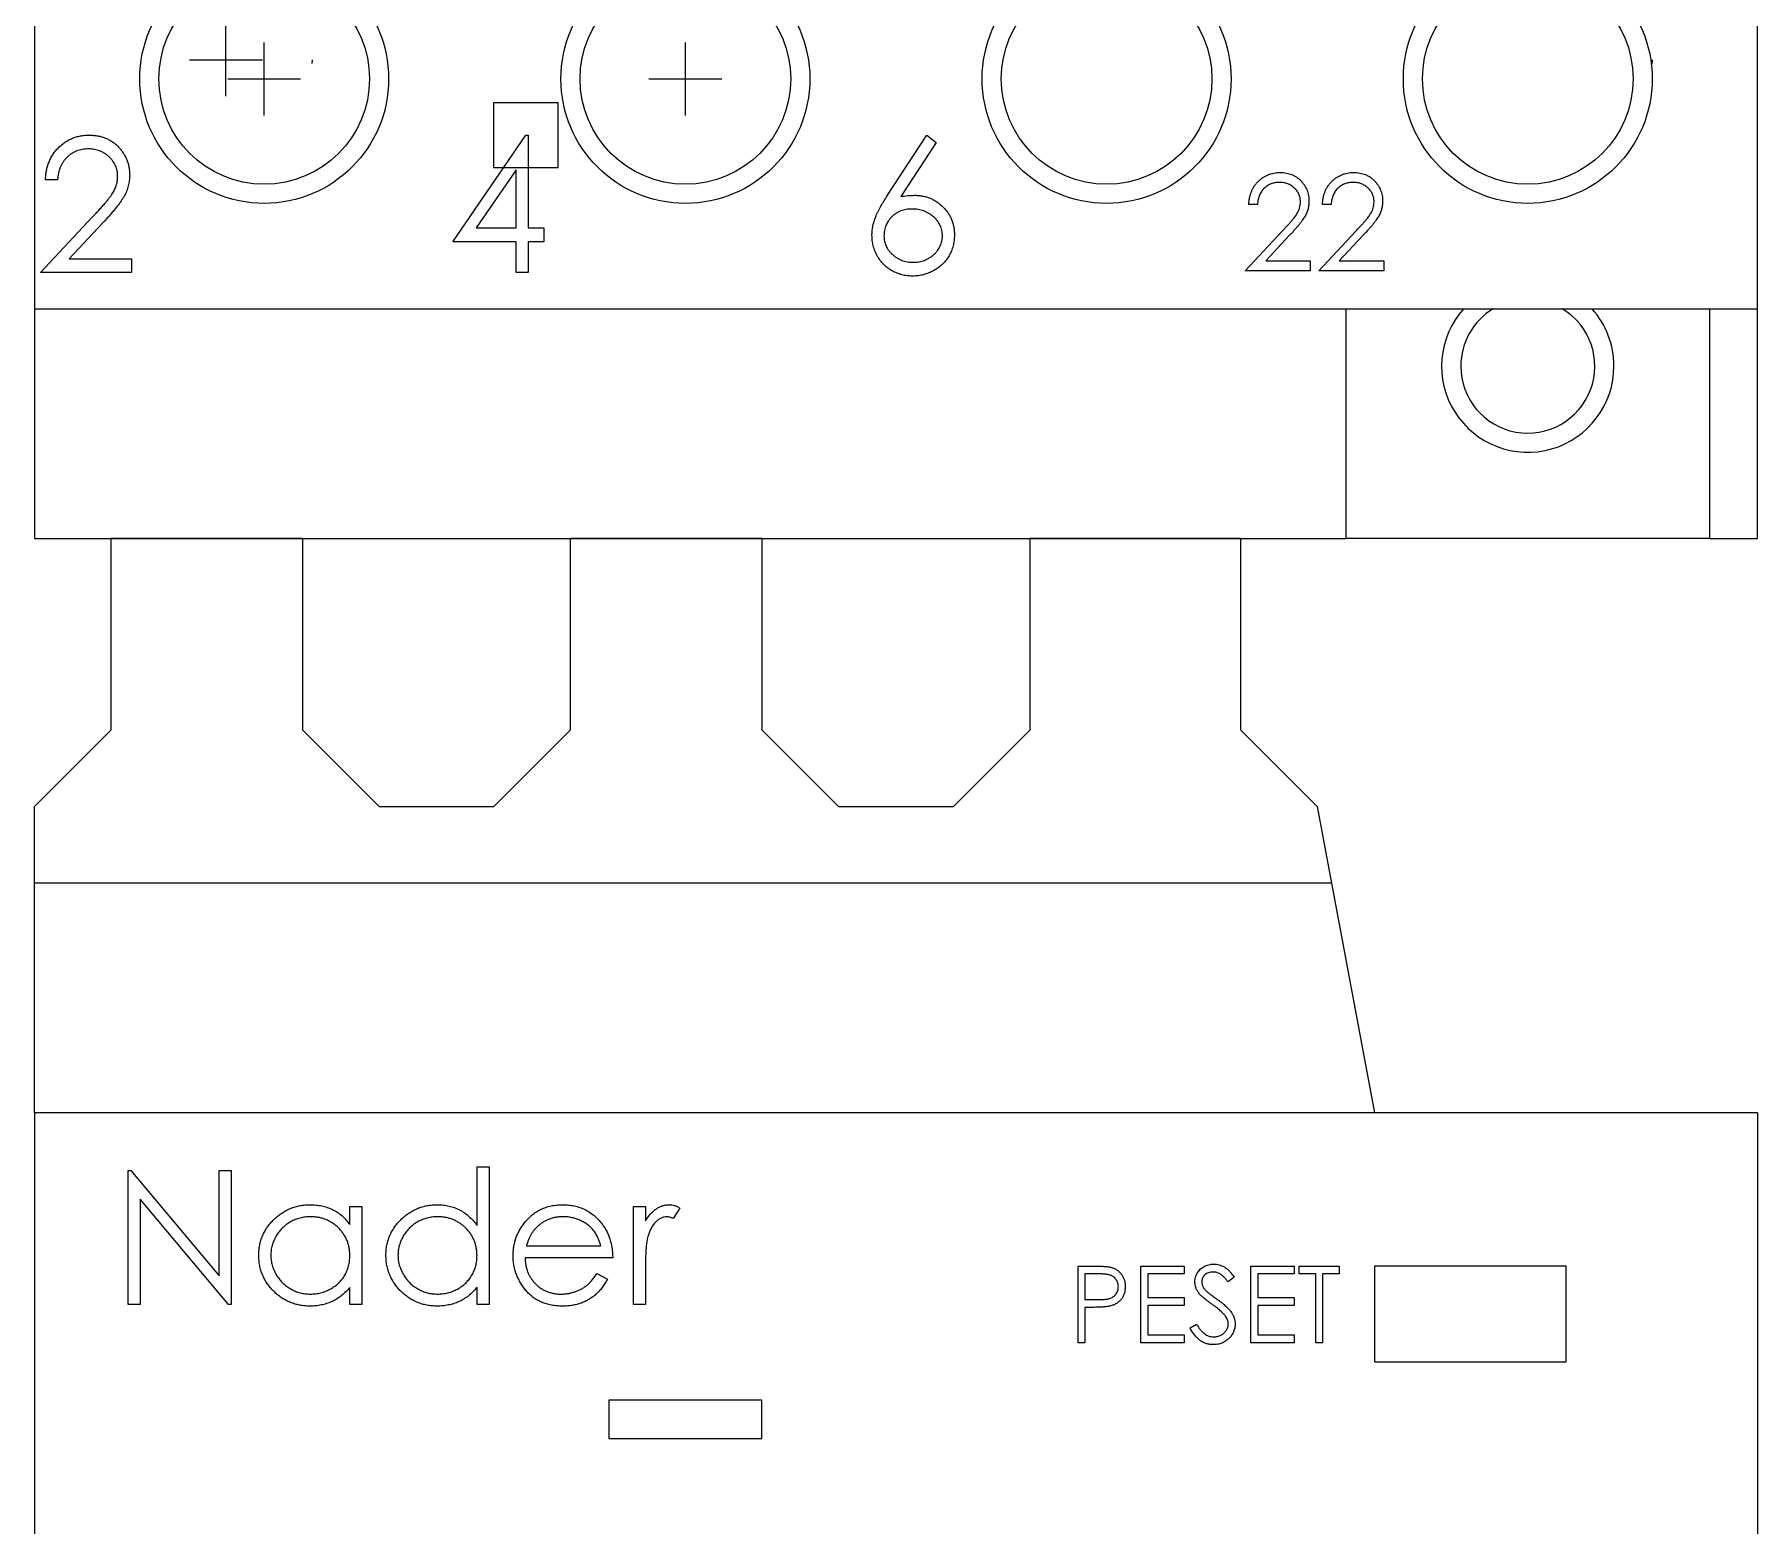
# Model space of a CAD drawing. Extents: x 337364 to 337764, y 334627 to 335127.
# Drawn here: x 337648.48 to 337693.48, y 334765.96 to 334804.89 of the extents above; entities that cross this region are included whole.
import ezdxf

# ---------------------------------------------------------------- set-up
doc = ezdxf.new("R2010")
doc.units = 0
doc.header["$MEASUREMENT"] = 0
doc.linetypes.add('ACAD_ISO07W100', pattern=[3, 0, -3])
doc.layers.add('PV-261', color=7, linetype='Continuous')
doc.layers.add('PV-2A84', color=7, linetype='Continuous')

# ---------------------------------------------------------------- blocks, each defined once
blk = doc.blocks.new('Manufacturer上海良信PartName接触器SeriesNDC1ShellFrameLimitingCurrentRemarkPartTypeMinCurrent0MaxCurrent12Poles3PMinPower0MaxPower0LibType3DelFlgfalseUpdateDate2023-01-0100000')
for p, q in [((-17.5, -25.952), (-17.5, -24.048)), ((-16.5, -26.452), (-16.5, -24.548)), ((-5.5, -26.452), (-5.5, -24.548)), ((-18.452, -25), (-16.548, -25)), ((-17.452, -25.5), (-15.548, -25.5)), ((-6.452, -25.5), (-4.548, -25.5))]:
    blk.add_line(p, q)
at = {"color": 3}
for p, q in [((-8.82, -26.123), (-10.513, -26.123)), ((-10.513, -26.123), (-10.513, -27.815)), ((-8.82, -27.815), (-8.82, -26.123)), ((-10.513, -27.815), (-8.82, -27.815))]:
    blk.add_line(p, q, dxfattribs=at)
at = {"linetype": 'ACAD_ISO07W100', "ltscale": 3}
for centre in [(-17.5, -25), (17.5, -25)]:
    blk.add_circle(centre, 2.25, dxfattribs=at)
at = {"layer": 'PV-2A84'}
for p, q in [((-22.5, -10), (-22.5, -31.5)), ((22.5, -31.5), (22.5, -10)), ((-11.577, -29.751), (-9.666, -26.969)), ((-9.666, -26.969), (-9.603, -26.969)), ((-9.603, -26.969), (-9.603, -29.392)), ((-0.237, -28.566), (0.808, -26.969)), ((0.808, -26.969), (1.05, -27.159)), ((1.05, -27.159), (0.125, -28.573)), ((-9.917, -27.872), (-10.96, -29.392)), ((-9.917, -29.392), (-9.917, -27.872)), ((-21.898, -28.136), (-22.212, -28.136)), ((9.44, -28.778), (9.216, -28.778)), ((11.363, -28.778), (11.139, -28.778)), ((-22.346, -30.559), (-20.989, -29.11)), ((-20.721, -29.265), (-21.597, -30.2)), ((-10.96, -29.392), (-9.917, -29.392)), ((-9.603, -29.392), (-9.199, -29.392)), ((-9.199, -29.392), (-9.199, -29.751)), ((9.12, -30.508), (10.089, -29.474)), ((10.28, -29.584), (9.655, -30.252)), ((11.043, -30.508), (12.012, -29.474)), ((12.204, -29.584), (11.578, -30.252)), ((-9.917, -29.751), (-11.577, -29.751)), ((-9.917, -30.559), (-9.917, -29.751)), ((-9.199, -29.751), (-9.603, -29.751)), ((-9.603, -29.751), (-9.603, -30.559)), ((-19.968, -30.559), (-22.346, -30.559)), ((-21.597, -30.2), (-19.968, -30.2)), ((-19.968, -30.2), (-19.968, -30.559)), ((-9.603, -30.559), (-9.917, -30.559)), ((10.818, -30.508), (9.12, -30.508)), ((9.655, -30.252), (10.818, -30.252)), ((10.818, -30.252), (10.818, -30.508)), ((12.741, -30.508), (11.043, -30.508)), ((11.578, -30.252), (12.741, -30.252)), ((12.741, -30.252), (12.741, -30.508)), ((-22.5, -31.5), (22.5, -31.5)), ((-22.5, -31.5), (-22.5, -37.5)), ((11.75, -31.5), (11.75, -37.5)), ((21.25, -37.5), (21.25, -31.5)), ((22.5, -37.5), (22.5, -31.5)), ((-22.5, -37.5), (11.75, -37.5)), ((21.25, -37.5), (11.75, -37.5)), ((21.25, -37.5), (22.5, -37.5))]:
    blk.add_line(p, q, dxfattribs=at)
for centre, radius in [((-16.5, -25.5), 3.25), ((-5.5, -25.5), 3.25), ((5.5, -25.5), 3.25), ((16.5, -25.5), 3.25), ((-16.5, -25.5), 2.75), ((-5.5, -25.5), 2.75), ((5.5, -25.5), 2.75), ((16.5, -25.5), 2.75)]:
    blk.add_circle(centre, radius, dxfattribs=at)
for radius, start, end in [(2.25, 138.1897, 0), (1.75, 121.0027, 180), (1.75, 180, 58.9973), (2.25, 0, 41.8103)]:
    blk.add_arc((16.5, -33), radius, start, end, dxfattribs=at)
for points, knots in [([(-22.212, -28.136), (-22.21, -28.094), (-22.206, -28.012), (-22.187, -27.893), (-22.16, -27.779), (-22.122, -27.671), (-22.074, -27.568), (-22.018, -27.471), (-21.95, -27.38), (-21.874, -27.296), (-21.791, -27.219), (-21.702, -27.152), (-21.608, -27.096), (-21.51, -27.049), (-21.407, -27.013), (-21.299, -26.987), (-21.186, -26.971), (-21.109, -26.97), (-21.07, -26.969)], [0, 0, 0, 0, 0.068791, 0.135103, 0.198979, 0.261904, 0.323495, 0.385195, 0.446969, 0.509765, 0.572251, 0.633405, 0.693251, 0.752583, 0.812579, 0.873275, 0.93555, 1, 1, 1, 1]), ([(-21.07, -26.969), (-21.032, -26.97), (-20.956, -26.972), (-20.846, -26.987), (-20.742, -27.01), (-20.642, -27.044), (-20.549, -27.089), (-20.462, -27.142), (-20.379, -27.205), (-20.304, -27.278), (-20.236, -27.356), (-20.177, -27.439), (-20.126, -27.526), (-20.084, -27.615), (-20.053, -27.709), (-20.029, -27.806), (-20.016, -27.907), (-20.014, -27.975), (-20.013, -28.009)], [0, 0, 0, 0, 0.0694755, 0.1365168, 0.2007888, 0.2638297, 0.325735, 0.3872907, 0.4495092, 0.5129678, 0.5762752, 0.6375801, 0.6979026, 0.7571721, 0.8165985, 0.8766532, 0.9372896, 1, 1, 1, 1]), ([(-21.086, -27.328), (-21.114, -27.329), (-21.167, -27.33), (-21.246, -27.34), (-21.322, -27.357), (-21.393, -27.38), (-21.462, -27.409), (-21.527, -27.446), (-21.588, -27.49), (-21.645, -27.539), (-21.698, -27.595), (-21.745, -27.656), (-21.785, -27.723), (-21.821, -27.795), (-21.849, -27.873), (-21.871, -27.956), (-21.889, -28.044), (-21.895, -28.104), (-21.898, -28.136)], [0, 0, 0, 0, 0.064439, 0.126547, 0.186887, 0.245878, 0.304041, 0.362191, 0.420976, 0.48066, 0.5406, 0.600689, 0.661936, 0.724443, 0.789038, 0.856314, 0.926352, 1, 1, 1, 1]), ([(-20.327, -28.037), (-20.328, -28.013), (-20.329, -27.966), (-20.34, -27.897), (-20.357, -27.831), (-20.381, -27.767), (-20.412, -27.705), (-20.451, -27.646), (-20.495, -27.59), (-20.546, -27.537), (-20.603, -27.488), (-20.662, -27.445), (-20.725, -27.409), (-20.792, -27.379), (-20.861, -27.356), (-20.933, -27.34), (-21.009, -27.33), (-21.06, -27.329), (-21.086, -27.328)], [0, 0, 0, 0, 0.061965, 0.122122, 0.180988, 0.239933, 0.299906, 0.359989, 0.421776, 0.486576, 0.551535, 0.615018, 0.677259, 0.73973, 0.80305, 0.866495, 0.931973, 1, 1, 1, 1]), ([(-20.989, -29.11), (-20.956, -29.076), (-20.892, -29.009), (-20.803, -28.913), (-20.722, -28.823), (-20.65, -28.74), (-20.588, -28.664), (-20.533, -28.595), (-20.489, -28.533), (-20.441, -28.46), (-20.395, -28.371), (-20.356, -28.263), (-20.331, -28.151), (-20.328, -28.075), (-20.327, -28.037)], [0, 0, 0, 0, 0.110803, 0.212829, 0.306101, 0.390647, 0.466924, 0.534481, 0.593587, 0.644557, 0.7362, 0.825024, 0.911986, 1, 1, 1, 1]), ([(-20.013, -28.009), (-20.015, -28.058), (-20.018, -28.155), (-20.047, -28.297), (-20.091, -28.434), (-20.145, -28.545), (-20.2, -28.634), (-20.249, -28.708), (-20.307, -28.787), (-20.373, -28.871), (-20.448, -28.962), (-20.531, -29.058), (-20.623, -29.16), (-20.688, -29.229), (-20.721, -29.265)], [0, 0, 0, 0, 0.098702, 0.195672, 0.292422, 0.391343, 0.444462, 0.504229, 0.570352, 0.642546, 0.722288, 0.807921, 0.90047, 1, 1, 1, 1]), ([(9.216, -28.778), (9.217, -28.748), (9.22, -28.689), (9.234, -28.604), (9.253, -28.523), (9.28, -28.446), (9.314, -28.372), (9.354, -28.303), (9.402, -28.238), (9.457, -28.178), (9.516, -28.123), (9.58, -28.075), (9.647, -28.035), (9.717, -28.001), (9.791, -27.976), (9.868, -27.957), (9.948, -27.946), (10.003, -27.945), (10.031, -27.944)], [0, 0, 0, 0, 0.068791, 0.135103, 0.198979, 0.261904, 0.323495, 0.385195, 0.446969, 0.509765, 0.572251, 0.633405, 0.693251, 0.752583, 0.812579, 0.873275, 0.93555, 1, 1, 1, 1]), ([(10.02, -28.201), (10, -28.201), (9.962, -28.202), (9.905, -28.209), (9.851, -28.221), (9.8, -28.238), (9.751, -28.259), (9.705, -28.285), (9.661, -28.316), (9.62, -28.352), (9.583, -28.391), (9.549, -28.435), (9.52, -28.483), (9.495, -28.534), (9.475, -28.59), (9.459, -28.649), (9.446, -28.712), (9.442, -28.755), (9.44, -28.778)], [0, 0, 0, 0, 0.064439, 0.126547, 0.186887, 0.245878, 0.304041, 0.362191, 0.420976, 0.48066, 0.5406, 0.600689, 0.661936, 0.724443, 0.789038, 0.856314, 0.926352, 1, 1, 1, 1]), ([(10.562, -28.707), (10.561, -28.69), (10.561, -28.657), (10.553, -28.607), (10.541, -28.56), (10.524, -28.514), (10.501, -28.47), (10.474, -28.428), (10.442, -28.388), (10.405, -28.35), (10.365, -28.315), (10.322, -28.284), (10.277, -28.258), (10.23, -28.237), (10.181, -28.221), (10.129, -28.209), (10.075, -28.202), (10.038, -28.201), (10.02, -28.201)], [0, 0, 0, 0, 0.061965, 0.122122, 0.180988, 0.239933, 0.299906, 0.359989, 0.421776, 0.486576, 0.551535, 0.615018, 0.677259, 0.73973, 0.80305, 0.866495, 0.931973, 1, 1, 1, 1]), ([(10.031, -27.944), (10.059, -27.945), (10.112, -27.946), (10.191, -27.957), (10.266, -27.974), (10.337, -27.998), (10.403, -28.03), (10.466, -28.068), (10.525, -28.113), (10.578, -28.165), (10.627, -28.221), (10.669, -28.28), (10.705, -28.342), (10.736, -28.406), (10.758, -28.473), (10.775, -28.542), (10.784, -28.614), (10.786, -28.663), (10.786, -28.687)], [0, 0, 0, 0, 0.069475, 0.136517, 0.200789, 0.26383, 0.325735, 0.387291, 0.449509, 0.512968, 0.576275, 0.63758, 0.697903, 0.757172, 0.816599, 0.876653, 0.93729, 1, 1, 1, 1]), ([(11.139, -28.778), (11.14, -28.748), (11.143, -28.689), (11.157, -28.604), (11.176, -28.523), (11.203, -28.446), (11.237, -28.372), (11.277, -28.303), (11.325, -28.238), (11.38, -28.178), (11.439, -28.123), (11.503, -28.075), (11.57, -28.035), (11.64, -28.001), (11.714, -27.976), (11.791, -27.957), (11.871, -27.946), (11.926, -27.945), (11.954, -27.944)], [0, 0, 0, 0, 0.068791, 0.135103, 0.198979, 0.261904, 0.323495, 0.385195, 0.446969, 0.509765, 0.572251, 0.633405, 0.693251, 0.752583, 0.812579, 0.873275, 0.93555, 1, 1, 1, 1]), ([(11.943, -28.201), (11.923, -28.201), (11.885, -28.202), (11.828, -28.209), (11.775, -28.221), (11.723, -28.238), (11.674, -28.259), (11.628, -28.285), (11.584, -28.316), (11.543, -28.352), (11.506, -28.391), (11.472, -28.435), (11.443, -28.483), (11.418, -28.534), (11.398, -28.59), (11.382, -28.649), (11.369, -28.712), (11.365, -28.755), (11.363, -28.778)], [0, 0, 0, 0, 0.064439, 0.126547, 0.186887, 0.245878, 0.304041, 0.362191, 0.420976, 0.48066, 0.5406, 0.600689, 0.661936, 0.724443, 0.789038, 0.856314, 0.926352, 1, 1, 1, 1]), ([(12.485, -28.707), (12.485, -28.69), (12.484, -28.657), (12.476, -28.607), (12.464, -28.56), (12.447, -28.514), (12.424, -28.47), (12.397, -28.428), (12.365, -28.388), (12.328, -28.35), (12.288, -28.315), (12.245, -28.284), (12.2, -28.258), (12.153, -28.237), (12.104, -28.221), (12.052, -28.209), (11.998, -28.202), (11.961, -28.201), (11.943, -28.201)], [0, 0, 0, 0, 0.061965, 0.122122, 0.180988, 0.239933, 0.299906, 0.359989, 0.421776, 0.486576, 0.551535, 0.615018, 0.677259, 0.73973, 0.80305, 0.866495, 0.931973, 1, 1, 1, 1]), ([(11.954, -27.944), (11.982, -27.945), (12.035, -27.946), (12.114, -27.957), (12.189, -27.974), (12.26, -27.998), (12.326, -28.03), (12.389, -28.068), (12.448, -28.113), (12.501, -28.165), (12.55, -28.221), (12.592, -28.28), (12.628, -28.342), (12.659, -28.406), (12.681, -28.473), (12.698, -28.542), (12.707, -28.614), (12.709, -28.663), (12.709, -28.687)], [0, 0, 0, 0, 0.069475, 0.136517, 0.200789, 0.26383, 0.325735, 0.387291, 0.449509, 0.512968, 0.576275, 0.63758, 0.697903, 0.757172, 0.816599, 0.876653, 0.93729, 1, 1, 1, 1]), ([(-0.628, -29.583), (-0.627, -29.547), (-0.625, -29.473), (-0.608, -29.362), (-0.581, -29.247), (-0.55, -29.151), (-0.518, -29.071), (-0.492, -29.008), (-0.459, -28.942), (-0.423, -28.872), (-0.382, -28.8), (-0.338, -28.724), (-0.289, -28.646), (-0.255, -28.593), (-0.237, -28.566)], [0, 0, 0, 0, 0.097818, 0.199726, 0.305276, 0.415811, 0.474472, 0.537274, 0.603657, 0.674299, 0.749834, 0.828598, 0.912378, 1, 1, 1, 1]), ([(0.125, -28.573), (0.186, -28.563), (0.306, -28.544), (0.428, -28.541), (0.487, -28.539)], [0, 0, 0, 0, 0.512659, 1, 1, 1, 1]), ([(0.487, -28.539), (0.523, -28.54), (0.593, -28.542), (0.696, -28.557), (0.794, -28.58), (0.889, -28.613), (0.979, -28.655), (1.066, -28.706), (1.147, -28.768), (1.225, -28.837), (1.295, -28.914), (1.357, -28.996), (1.409, -29.082), (1.452, -29.172), (1.485, -29.267), (1.508, -29.366), (1.523, -29.47), (1.525, -29.541), (1.526, -29.576)], [0, 0, 0, 0, 0.0652308, 0.1284049, 0.1900671, 0.2509434, 0.3115458, 0.3728628, 0.4350237, 0.4990717, 0.5630911, 0.6255101, 0.68668, 0.7472825, 0.8085635, 0.8707421, 0.934341, 1, 1, 1, 1]), ([(10.089, -29.474), (10.113, -29.449), (10.158, -29.402), (10.222, -29.333), (10.28, -29.268), (10.331, -29.209), (10.375, -29.155), (10.415, -29.106), (10.446, -29.061), (10.48, -29.009), (10.513, -28.946), (10.542, -28.868), (10.559, -28.788), (10.561, -28.735), (10.562, -28.707)], [0, 0, 0, 0, 0.110803, 0.212829, 0.306101, 0.390647, 0.466924, 0.534481, 0.593587, 0.644557, 0.7362, 0.825024, 0.911986, 1, 1, 1, 1]), ([(10.786, -28.687), (10.785, -28.722), (10.783, -28.791), (10.762, -28.893), (10.73, -28.991), (10.692, -29.07), (10.653, -29.134), (10.618, -29.186), (10.577, -29.243), (10.529, -29.303), (10.476, -29.368), (10.416, -29.437), (10.351, -29.509), (10.304, -29.559), (10.28, -29.584)], [0, 0, 0, 0, 0.098702, 0.195672, 0.292422, 0.391343, 0.444462, 0.504229, 0.570352, 0.642546, 0.722288, 0.807921, 0.90047, 1, 1, 1, 1]), ([(12.012, -29.474), (12.036, -29.449), (12.081, -29.402), (12.145, -29.333), (12.203, -29.268), (12.254, -29.209), (12.299, -29.155), (12.338, -29.106), (12.369, -29.061), (12.403, -29.009), (12.436, -28.946), (12.465, -28.868), (12.482, -28.788), (12.484, -28.735), (12.485, -28.707)], [0, 0, 0, 0, 0.110803, 0.212829, 0.306101, 0.390647, 0.466924, 0.534481, 0.593587, 0.644557, 0.7362, 0.825024, 0.911986, 1, 1, 1, 1]), ([(12.709, -28.687), (12.708, -28.722), (12.706, -28.791), (12.685, -28.893), (12.653, -28.991), (12.615, -29.07), (12.576, -29.134), (12.541, -29.186), (12.5, -29.243), (12.452, -29.303), (12.399, -29.368), (12.339, -29.437), (12.274, -29.509), (12.227, -29.559), (12.204, -29.584)], [0, 0, 0, 0, 0.098702, 0.195672, 0.292422, 0.391343, 0.444462, 0.504229, 0.570352, 0.642546, 0.722288, 0.807921, 0.90047, 1, 1, 1, 1]), ([(0.421, -28.898), (0.395, -28.899), (0.343, -28.901), (0.266, -28.909), (0.194, -28.926), (0.125, -28.947), (0.06, -28.976), (-0.001, -29.012), (-0.058, -29.053), (-0.111, -29.101), (-0.158, -29.152), (-0.2, -29.208), (-0.235, -29.266), (-0.264, -29.326), (-0.287, -29.39), (-0.303, -29.456), (-0.312, -29.525), (-0.313, -29.571), (-0.314, -29.595)], [0, 0, 0, 0, 0.070599, 0.137901, 0.203196, 0.26679, 0.329106, 0.390654, 0.452653, 0.515748, 0.577926, 0.63893, 0.698351, 0.757296, 0.816394, 0.876267, 0.936817, 1, 1, 1, 1]), ([(1.211, -29.595), (1.211, -29.571), (1.21, -29.524), (1.198, -29.456), (1.181, -29.389), (1.155, -29.326), (1.122, -29.265), (1.081, -29.208), (1.035, -29.152), (0.98, -29.101), (0.922, -29.053), (0.859, -29.012), (0.793, -28.977), (0.725, -28.947), (0.653, -28.926), (0.579, -28.91), (0.501, -28.901), (0.448, -28.899), (0.421, -28.898)], [0, 0, 0, 0, 0.061138, 0.119994, 0.178225, 0.236256, 0.294929, 0.354716, 0.41673, 0.480664, 0.545832, 0.609758, 0.672971, 0.736017, 0.799839, 0.864775, 0.931088, 1, 1, 1, 1]), ([(0.432, -30.648), (0.385, -30.647), (0.291, -30.644), (0.154, -30.617), (0.022, -30.573), (-0.103, -30.513), (-0.22, -30.437), (-0.324, -30.345), (-0.415, -30.24), (-0.491, -30.122), (-0.551, -29.994), (-0.596, -29.861), (-0.623, -29.723), (-0.626, -29.63), (-0.628, -29.583)], [0, 0, 0, 0, 0.0843347, 0.1670523, 0.2495661, 0.3327405, 0.4159149, 0.497828, 0.5803726, 0.6646001, 0.7494667, 0.8325102, 0.9156393, 1, 1, 1, 1]), ([(-0.314, -29.595), (-0.314, -29.619), (-0.312, -29.665), (-0.301, -29.734), (-0.284, -29.799), (-0.259, -29.862), (-0.229, -29.923), (-0.189, -29.98), (-0.144, -30.036), (-0.092, -30.087), (-0.035, -30.134), (0.026, -30.176), (0.089, -30.211), (0.155, -30.239), (0.225, -30.262), (0.297, -30.278), (0.372, -30.287), (0.423, -30.289), (0.449, -30.289)], [0, 0, 0, 0, 0.061842, 0.121262, 0.180746, 0.239231, 0.298308, 0.358183, 0.420359, 0.484792, 0.549938, 0.613718, 0.676681, 0.739154, 0.8022, 0.86674, 0.93205, 1, 1, 1, 1]), ([(1.526, -29.576), (1.524, -29.625), (1.521, -29.722), (1.493, -29.862), (1.45, -29.996), (1.388, -30.121), (1.311, -30.237), (1.217, -30.34), (1.11, -30.431), (0.988, -30.508), (0.858, -30.57), (0.72, -30.615), (0.578, -30.643), (0.481, -30.647), (0.432, -30.648)], [0, 0, 0, 0, 0.085948, 0.169125, 0.250399, 0.33229, 0.413364, 0.494172, 0.576022, 0.660757, 0.745783, 0.830044, 0.914028, 1, 1, 1, 1]), ([(0.449, -30.289), (0.475, -30.289), (0.526, -30.287), (0.601, -30.278), (0.673, -30.262), (0.742, -30.239), (0.808, -30.211), (0.871, -30.176), (0.932, -30.134), (0.988, -30.087), (1.041, -30.036), (1.086, -29.98), (1.125, -29.923), (1.156, -29.862), (1.181, -29.799), (1.198, -29.734), (1.21, -29.665), (1.211, -29.619), (1.211, -29.595)], [0, 0, 0, 0, 0.067962, 0.133283, 0.197835, 0.260892, 0.323377, 0.38635, 0.449638, 0.514795, 0.57924, 0.641814, 0.701359, 0.760727, 0.819222, 0.878716, 0.938147, 1, 1, 1, 1])]:
    blk.add_open_spline(points, degree=3, knots=knots, dxfattribs=at)
blk = doc.blocks.new('Manufacturer上海良信PartName热继电器SeriesNDR2-38ShellFrameLimitingCurrentRemarkPartTypeMinCurrent1MaxCurrent38Poles3PMinPower0MaxPower0LibType3DelFlgfalseUpdateDate2023-01-0100000')
at = {"layer": 'PV-261'}
for p, q in [((-15.5, 32.5), (-20.5, 32.5)), ((-20.5, 27.5), (-20.5, 32.5)), ((-15.5, 32.5), (-15.5, 27.5)), ((-3.5, 32.5), (-8.5, 32.5)), ((-8.5, 27.5), (-8.5, 32.5)), ((-3.5, 32.5), (-3.5, 27.5)), ((9, 32.5), (3.5, 32.5)), ((3.5, 27.5), (3.5, 32.5)), ((9, 32.5), (9, 27.5)), ((-22.5, 25.5), (-20.5, 27.5)), ((-15.5, 27.5), (-13.5, 25.5)), ((-10.5, 25.5), (-8.5, 27.5)), ((-3.5, 27.5), (-1.5, 25.5)), ((1.5, 25.5), (3.5, 27.5)), ((9, 27.5), (11, 25.5)), ((-22.5, 23.5), (-22.5, 25.5)), ((-13.5, 25.5), (-10.5, 25.5)), ((-1.5, 25.5), (1.5, 25.5)), ((11, 25.5), (11.375, 23.5)), ((11.375, 23.5), (-22.5, 23.5)), ((-22.5, 17.5), (-22.5, 23.5)), ((11.375, 23.5), (12.5, 17.5)), ((22.5, 17.5), (-22.5, 17.5)), ((-22.5, 17.5), (-22.5, -2.5)), ((22.5, 17.5), (22.5, -2.5)), ((-20.051, 12.5), (-20.051, 16)), ((-20.051, 16), (-19.985, 16)), ((-19.985, 16), (-17.673, 13.245)), ((-17.673, 13.245), (-17.673, 16)), ((-17.673, 16), (-17.359, 16)), ((-17.359, 16), (-17.359, 12.5)), ((-10.942, 16.09), (-10.628, 16.09)), ((-10.942, 14.563), (-10.942, 16.09)), ((-10.628, 16.09), (-10.628, 12.5)), ((-17.43, 12.5), (-19.737, 15.248)), ((-19.737, 15.248), (-19.737, 12.5)), ((-14.263, 15.058), (-13.949, 15.058)), ((-14.263, 14.584), (-14.263, 15.058)), ((-13.949, 15.058), (-13.949, 12.5)), ((-6.859, 12.5), (-6.859, 15.058)), ((-6.859, 15.058), (-6.545, 15.058)), ((-6.545, 15.058), (-6.545, 14.681)), ((-5.647, 15.015), (-5.82, 14.743)), ((-9.653, 14.026), (-7.712, 14.026)), ((-7.397, 13.712), (-9.686, 13.712)), ((4.756, 11.5), (4.756, 13.5)), ((4.756, 13.5), (5.149, 13.5)), ((6.397, 11.5), (6.397, 13.5)), ((6.397, 13.5), (7.526, 13.5)), ((7.526, 13.5), (7.526, 13.295)), ((9.269, 13.5), (10.397, 13.5)), ((9.269, 11.5), (9.269, 13.5)), ((10.397, 13.5), (10.397, 13.295)), ((10.526, 13.295), (10.526, 13.5)), ((10.526, 13.5), (11.577, 13.5)), ((11.577, 13.5), (11.577, 13.295)), ((-7.811, 13.308), (-7.532, 13.161)), ((-6.545, 13.36), (-6.545, 12.5)), ((5.302, 13.295), (4.936, 13.295)), ((4.936, 13.295), (4.936, 12.628)), ((7.526, 13.295), (6.577, 13.295)), ((6.577, 13.295), (6.577, 12.679)), ((8.833, 13.213), (8.671, 13.09)), ((10.397, 13.295), (9.449, 13.295)), ((9.449, 13.295), (9.449, 12.679)), ((10.962, 13.295), (10.526, 13.295)), ((10.962, 11.5), (10.962, 13.295)), ((11.577, 13.295), (11.141, 13.295)), ((11.141, 13.295), (11.141, 11.5)), ((12.5, 13.5), (12.5, 11)), ((17.5, 13.5), (12.5, 13.5)), ((17.5, 11), (17.5, 13.5)), ((-14.263, 12.5), (-14.263, 12.942)), ((-10.942, 12.5), (-10.942, 12.942)), ((4.936, 12.628), (5.286, 12.624)), ((6.577, 12.679), (7.526, 12.679)), ((7.526, 12.679), (7.526, 12.474)), ((9.449, 12.679), (10.397, 12.679)), ((10.397, 12.679), (10.397, 12.474)), ((-19.737, 12.5), (-20.051, 12.5)), ((-17.359, 12.5), (-17.43, 12.5)), ((-13.949, 12.5), (-14.263, 12.5)), ((-10.628, 12.5), (-10.942, 12.5)), ((-6.545, 12.5), (-6.859, 12.5)), ((5.079, 12.423), (4.936, 12.423)), ((4.936, 12.423), (4.936, 11.5)), ((6.577, 12.474), (6.577, 11.705)), ((7.526, 12.474), (6.577, 12.474)), ((10.397, 12.474), (9.449, 12.474)), ((9.449, 12.474), (9.449, 11.705)), ((6.577, 11.705), (7.526, 11.705)), ((7.526, 11.705), (7.526, 11.5)), ((7.679, 11.886), (7.849, 11.987)), ((9.449, 11.705), (10.397, 11.705)), ((10.397, 11.705), (10.397, 11.5)), ((4.936, 11.5), (4.756, 11.5)), ((7.526, 11.5), (6.397, 11.5)), ((10.397, 11.5), (9.269, 11.5)), ((11.141, 11.5), (10.962, 11.5)), ((12.5, 11), (17.5, 11)), ((-3.5, 10), (-7.5, 10)), ((-7.5, 10), (-7.5, 9)), ((-3.5, 9), (-3.5, 10)), ((-7.5, 9), (-3.5, 9))]:
    blk.add_line(p, q, dxfattribs=at)
for points, knots in [([(-16.641, 13.786), (-16.64, 13.83), (-16.637, 13.918), (-16.619, 14.048), (-16.588, 14.172), (-16.544, 14.291), (-16.488, 14.406), (-16.42, 14.515), (-16.34, 14.62), (-16.248, 14.718), (-16.148, 14.808), (-16.041, 14.886), (-15.93, 14.954), (-15.813, 15.008), (-15.691, 15.051), (-15.564, 15.081), (-15.433, 15.099), (-15.343, 15.101), (-15.298, 15.103)], [0, 0, 0, 0, 0.063775, 0.126079, 0.186904, 0.247574, 0.308003, 0.369132, 0.432033, 0.496791, 0.561611, 0.624914, 0.686726, 0.748079, 0.809582, 0.871631, 0.934886, 1, 1, 1, 1]), ([(-15.298, 15.103), (-15.245, 15.101), (-15.143, 15.098), (-14.993, 15.075), (-14.852, 15.035), (-14.717, 14.981), (-14.59, 14.91), (-14.471, 14.819), (-14.36, 14.711), (-14.296, 14.627), (-14.263, 14.584)], [0, 0, 0, 0, 0.129862, 0.254654, 0.376015, 0.495255, 0.614798, 0.738106, 0.865196, 1, 1, 1, 1]), ([(-13.321, 13.786), (-13.319, 13.83), (-13.317, 13.918), (-13.298, 14.048), (-13.267, 14.172), (-13.224, 14.291), (-13.168, 14.406), (-13.1, 14.515), (-13.02, 14.62), (-12.928, 14.718), (-12.828, 14.808), (-12.721, 14.886), (-12.61, 14.954), (-12.492, 15.008), (-12.371, 15.051), (-12.244, 15.081), (-12.112, 15.099), (-12.023, 15.101), (-11.977, 15.103)], [0, 0, 0, 0, 0.063775, 0.126079, 0.186904, 0.247574, 0.308003, 0.369132, 0.432033, 0.496791, 0.561611, 0.624914, 0.686726, 0.748079, 0.809582, 0.871631, 0.934886, 1, 1, 1, 1]), ([(-11.977, 15.103), (-11.925, 15.101), (-11.822, 15.098), (-11.673, 15.072), (-11.531, 15.029), (-11.396, 14.97), (-11.27, 14.893), (-11.151, 14.8), (-11.041, 14.689), (-10.976, 14.605), (-10.942, 14.563)], [0, 0, 0, 0, 0.128884, 0.252985, 0.37421, 0.494102, 0.614753, 0.738511, 0.866243, 1, 1, 1, 1]), ([(-9.706, 14.626), (-9.674, 14.664), (-9.611, 14.738), (-9.506, 14.836), (-9.392, 14.918), (-9.27, 14.986), (-9.14, 15.038), (-9.002, 15.076), (-8.856, 15.098), (-8.757, 15.101), (-8.706, 15.103)], [0, 0, 0, 0, 0.128835, 0.253589, 0.374643, 0.49534, 0.616325, 0.739759, 0.866842, 1, 1, 1, 1]), ([(-8.706, 15.103), (-8.653, 15.101), (-8.55, 15.099), (-8.4, 15.074), (-8.258, 15.035), (-8.125, 14.98), (-7.999, 14.909), (-7.882, 14.82), (-7.772, 14.718), (-7.708, 14.639), (-7.676, 14.599)], [0, 0, 0, 0, 0.13204, 0.259033, 0.38188, 0.502258, 0.622752, 0.744743, 0.870109, 1, 1, 1, 1]), ([(-6.545, 14.681), (-6.522, 14.716), (-6.477, 14.783), (-6.404, 14.872), (-6.328, 14.945), (-6.25, 15.004), (-6.17, 15.048), (-6.089, 15.08), (-6.005, 15.099), (-5.949, 15.101), (-5.921, 15.103)], [0, 0, 0, 0, 0.160059, 0.306112, 0.438367, 0.560541, 0.675317, 0.786114, 0.892842, 1, 1, 1, 1]), ([(-5.921, 15.103), (-5.899, 15.101), (-5.854, 15.099), (-5.786, 15.082), (-5.716, 15.054), (-5.671, 15.028), (-5.647, 15.015)], [0, 0, 0, 0, 0.225278, 0.463523, 0.720324, 1, 1, 1, 1]), ([(-15.293, 14.788), (-15.339, 14.787), (-15.43, 14.784), (-15.563, 14.758), (-15.69, 14.717), (-15.811, 14.659), (-15.924, 14.587), (-16.025, 14.5), (-16.114, 14.4), (-16.19, 14.288), (-16.251, 14.168), (-16.294, 14.042), (-16.323, 13.914), (-16.325, 13.826), (-16.327, 13.782)], [0, 0, 0, 0, 0.085921, 0.169593, 0.252476, 0.336244, 0.419505, 0.502036, 0.584775, 0.669846, 0.754185, 0.836658, 0.91801, 1, 1, 1, 1]), ([(-14.263, 13.773), (-14.264, 13.809), (-14.266, 13.878), (-14.28, 13.98), (-14.303, 14.078), (-14.335, 14.171), (-14.378, 14.26), (-14.429, 14.345), (-14.49, 14.424), (-14.56, 14.499), (-14.636, 14.566), (-14.716, 14.627), (-14.802, 14.676), (-14.892, 14.717), (-14.986, 14.75), (-15.085, 14.772), (-15.188, 14.787), (-15.258, 14.788), (-15.293, 14.788)], [0, 0, 0, 0, 0.065634, 0.129188, 0.191219, 0.251913, 0.312507, 0.373494, 0.435152, 0.498741, 0.562095, 0.624187, 0.685476, 0.746097, 0.807612, 0.869967, 0.933951, 1, 1, 1, 1]), ([(-11.973, 14.788), (-12.019, 14.787), (-12.109, 14.784), (-12.243, 14.758), (-12.37, 14.717), (-12.491, 14.659), (-12.603, 14.587), (-12.704, 14.5), (-12.794, 14.4), (-12.869, 14.288), (-12.93, 14.168), (-12.974, 14.042), (-13.002, 13.914), (-13.005, 13.826), (-13.006, 13.782)], [0, 0, 0, 0, 0.085921, 0.169593, 0.252476, 0.336244, 0.419505, 0.502036, 0.584775, 0.669846, 0.754185, 0.836658, 0.91801, 1, 1, 1, 1]), ([(-10.942, 13.773), (-10.943, 13.809), (-10.945, 13.878), (-10.96, 13.98), (-10.983, 14.078), (-11.015, 14.171), (-11.057, 14.26), (-11.109, 14.345), (-11.17, 14.424), (-11.239, 14.499), (-11.315, 14.566), (-11.396, 14.627), (-11.482, 14.676), (-11.572, 14.717), (-11.666, 14.75), (-11.765, 14.772), (-11.867, 14.787), (-11.937, 14.788), (-11.973, 14.788)], [0, 0, 0, 0, 0.065634, 0.129188, 0.191219, 0.251913, 0.312507, 0.373494, 0.435152, 0.498741, 0.562095, 0.624187, 0.685476, 0.746097, 0.807612, 0.869967, 0.933951, 1, 1, 1, 1]), ([(-10, 13.772), (-9.999, 13.811), (-9.997, 13.889), (-9.984, 14.004), (-9.96, 14.116), (-9.928, 14.225), (-9.886, 14.331), (-9.836, 14.433), (-9.775, 14.532), (-9.729, 14.594), (-9.706, 14.626)], [0, 0, 0, 0, 0.128045, 0.253768, 0.377428, 0.500551, 0.623296, 0.746578, 0.872348, 1, 1, 1, 1]), ([(-9.349, 14.549), (-9.365, 14.534), (-9.399, 14.503), (-9.444, 14.45), (-9.487, 14.394), (-9.527, 14.331), (-9.563, 14.262), (-9.597, 14.188), (-9.627, 14.109), (-9.644, 14.054), (-9.653, 14.026)], [0, 0, 0, 0, 0.109984, 0.22258, 0.3385, 0.458709, 0.585535, 0.717518, 0.854667, 1, 1, 1, 1]), ([(-8.69, 14.788), (-8.721, 14.788), (-8.783, 14.787), (-8.874, 14.775), (-8.962, 14.756), (-9.047, 14.73), (-9.127, 14.696), (-9.205, 14.655), (-9.279, 14.606), (-9.325, 14.568), (-9.349, 14.549)], [0, 0, 0, 0, 0.131092, 0.259141, 0.384162, 0.505992, 0.629098, 0.750669, 0.874039, 1, 1, 1, 1]), ([(-7.712, 14.026), (-7.723, 14.067), (-7.745, 14.147), (-7.791, 14.259), (-7.843, 14.357), (-7.905, 14.443), (-7.975, 14.519), (-8.056, 14.585), (-8.146, 14.645), (-8.246, 14.695), (-8.351, 14.737), (-8.462, 14.766), (-8.575, 14.786), (-8.651, 14.788), (-8.69, 14.788)], [0, 0, 0, 0, 0.09624, 0.185231, 0.267501, 0.3444, 0.419595, 0.496891, 0.576638, 0.660268, 0.745387, 0.83004, 0.914474, 1, 1, 1, 1]), ([(-7.676, 14.599), (-7.654, 14.569), (-7.61, 14.509), (-7.554, 14.411), (-7.506, 14.308), (-7.468, 14.199), (-7.437, 14.085), (-7.415, 13.966), (-7.401, 13.84), (-7.399, 13.755), (-7.397, 13.712)], [0, 0, 0, 0, 0.1185218, 0.2362548, 0.3561744, 0.4772497, 0.6015399, 0.7296184, 0.8621583, 1, 1, 1, 1]), ([(-5.98, 14.788), (-6.006, 14.787), (-6.057, 14.783), (-6.133, 14.756), (-6.206, 14.713), (-6.264, 14.665), (-6.309, 14.618), (-6.341, 14.577), (-6.371, 14.532), (-6.399, 14.482), (-6.424, 14.427), (-6.448, 14.368), (-6.47, 14.304), (-6.482, 14.26), (-6.489, 14.237)], [0, 0, 0, 0, 0.093807, 0.191338, 0.295191, 0.410312, 0.47193, 0.536425, 0.603119, 0.674118, 0.749332, 0.828283, 0.91204, 1, 1, 1, 1]), ([(-5.82, 14.743), (-5.835, 14.75), (-5.864, 14.762), (-5.906, 14.778), (-5.944, 14.786), (-5.969, 14.788), (-5.98, 14.788)], [0, 0, 0, 0, 0.295139, 0.56023, 0.794983, 1, 1, 1, 1]), ([(-6.489, 14.237), (-6.494, 14.217), (-6.504, 14.172), (-6.514, 14.097), (-6.524, 14.008), (-6.531, 13.905), (-6.538, 13.788), (-6.542, 13.658), (-6.545, 13.513), (-6.545, 13.412), (-6.545, 13.36)], [0, 0, 0, 0, 0.070855, 0.156938, 0.2586, 0.375891, 0.508166, 0.656238, 0.820177, 1, 1, 1, 1]), ([(-15.307, 12.455), (-15.353, 12.456), (-15.442, 12.459), (-15.573, 12.478), (-15.699, 12.508), (-15.82, 12.55), (-15.936, 12.605), (-16.047, 12.672), (-16.153, 12.751), (-16.252, 12.842), (-16.343, 12.94), (-16.423, 13.045), (-16.49, 13.156), (-16.546, 13.272), (-16.589, 13.393), (-16.619, 13.519), (-16.637, 13.651), (-16.64, 13.74), (-16.641, 13.786)], [0, 0, 0, 0, 0.06462, 0.127433, 0.189004, 0.24993, 0.310668, 0.372329, 0.434939, 0.499576, 0.564191, 0.626735, 0.688109, 0.749294, 0.810331, 0.871901, 0.935046, 1, 1, 1, 1]), ([(-16.327, 13.782), (-16.325, 13.739), (-16.321, 13.652), (-16.295, 13.523), (-16.25, 13.397), (-16.188, 13.276), (-16.112, 13.163), (-16.023, 13.062), (-15.921, 12.974), (-15.808, 12.901), (-15.687, 12.842), (-15.561, 12.8), (-15.43, 12.774), (-15.341, 12.771), (-15.296, 12.769)], [0, 0, 0, 0, 0.0815893, 0.1628589, 0.2454837, 0.3308071, 0.4164934, 0.4998932, 0.5830482, 0.6671579, 0.7513119, 0.8337848, 0.9162565, 1, 1, 1, 1]), ([(-15.296, 12.769), (-15.251, 12.771), (-15.16, 12.774), (-15.027, 12.799), (-14.898, 12.841), (-14.774, 12.899), (-14.658, 12.971), (-14.555, 13.055), (-14.467, 13.153), (-14.393, 13.26), (-14.335, 13.378), (-14.293, 13.503), (-14.268, 13.636), (-14.264, 13.727), (-14.263, 13.773)], [0, 0, 0, 0, 0.0848024, 0.1686635, 0.2525519, 0.3382397, 0.4231027, 0.5055561, 0.5861757, 0.6671357, 0.7484992, 0.8304524, 0.9134557, 1, 1, 1, 1]), ([(-11.987, 12.455), (-12.032, 12.456), (-12.121, 12.459), (-12.252, 12.478), (-12.378, 12.508), (-12.5, 12.55), (-12.615, 12.605), (-12.726, 12.672), (-12.832, 12.751), (-12.931, 12.842), (-13.023, 12.94), (-13.103, 13.045), (-13.169, 13.156), (-13.225, 13.272), (-13.268, 13.393), (-13.298, 13.519), (-13.317, 13.651), (-13.319, 13.74), (-13.321, 13.786)], [0, 0, 0, 0, 0.06462, 0.127433, 0.189004, 0.24993, 0.310668, 0.372329, 0.434939, 0.499576, 0.564191, 0.626735, 0.688109, 0.749294, 0.810331, 0.871901, 0.935046, 1, 1, 1, 1]), ([(-13.006, 13.782), (-13.005, 13.739), (-13.001, 13.652), (-12.974, 13.523), (-12.929, 13.397), (-12.868, 13.276), (-12.791, 13.163), (-12.702, 13.062), (-12.6, 12.974), (-12.487, 12.901), (-12.367, 12.842), (-12.24, 12.8), (-12.109, 12.774), (-12.021, 12.771), (-11.976, 12.769)], [0, 0, 0, 0, 0.081589, 0.162859, 0.245484, 0.330807, 0.416493, 0.499893, 0.583048, 0.667158, 0.751312, 0.833785, 0.916256, 1, 1, 1, 1]), ([(-11.976, 12.769), (-11.93, 12.771), (-11.84, 12.774), (-11.706, 12.799), (-11.577, 12.841), (-11.453, 12.899), (-11.338, 12.971), (-11.234, 13.055), (-11.147, 13.153), (-11.073, 13.26), (-11.015, 13.378), (-10.972, 13.503), (-10.947, 13.636), (-10.944, 13.727), (-10.942, 13.773)], [0, 0, 0, 0, 0.084802, 0.168664, 0.252552, 0.33824, 0.423103, 0.505556, 0.586176, 0.667136, 0.748499, 0.830452, 0.913456, 1, 1, 1, 1]), ([(-8.713, 12.455), (-8.763, 12.456), (-8.858, 12.459), (-8.998, 12.478), (-9.129, 12.509), (-9.253, 12.553), (-9.367, 12.611), (-9.474, 12.681), (-9.573, 12.763), (-9.661, 12.858), (-9.74, 12.959), (-9.81, 13.065), (-9.868, 13.175), (-9.916, 13.289), (-9.954, 13.405), (-9.981, 13.524), (-9.996, 13.647), (-9.999, 13.73), (-10, 13.772)], [0, 0, 0, 0, 0.071579, 0.139629, 0.204797, 0.268135, 0.329814, 0.391301, 0.453434, 0.516552, 0.579631, 0.641119, 0.701294, 0.76081, 0.819932, 0.87892, 0.938983, 1, 1, 1, 1]), ([(-9.686, 13.712), (-9.684, 13.678), (-9.681, 13.612), (-9.667, 13.515), (-9.645, 13.422), (-9.614, 13.335), (-9.576, 13.252), (-9.529, 13.174), (-9.474, 13.101), (-9.412, 13.032), (-9.344, 12.971), (-9.271, 12.917), (-9.194, 12.871), (-9.114, 12.834), (-9.029, 12.805), (-8.94, 12.785), (-8.848, 12.771), (-8.785, 12.77), (-8.753, 12.769)], [0, 0, 0, 0, 0.068385, 0.134476, 0.198391, 0.260753, 0.321829, 0.383037, 0.444653, 0.507398, 0.569825, 0.630778, 0.690929, 0.750945, 0.811049, 0.872331, 0.935004, 1, 1, 1, 1]), ([(5.149, 13.5), (5.176, 13.5), (5.227, 13.5), (5.301, 13.498), (5.369, 13.496), (5.429, 13.493), (5.483, 13.489), (5.529, 13.484), (5.569, 13.478), (5.593, 13.473), (5.604, 13.47)], [0, 0, 0, 0, 0.176956, 0.339055, 0.486318, 0.618781, 0.735619, 0.838742, 0.926457, 1, 1, 1, 1]), ([(7.808, 13.085), (7.808, 13.106), (7.81, 13.148), (7.822, 13.209), (7.842, 13.267), (7.87, 13.322), (7.905, 13.372), (7.946, 13.418), (7.995, 13.457), (8.049, 13.491), (8.108, 13.518), (8.17, 13.538), (8.234, 13.549), (8.278, 13.55), (8.3, 13.551)], [0, 0, 0, 0, 0.0837854, 0.1657799, 0.24628, 0.3274609, 0.408797, 0.4897152, 0.571376, 0.6555233, 0.7410195, 0.8265468, 0.9119889, 1, 1, 1, 1]), ([(8.3, 13.551), (8.324, 13.55), (8.371, 13.549), (8.44, 13.535), (8.506, 13.512), (8.56, 13.485), (8.601, 13.459), (8.633, 13.435), (8.666, 13.407), (8.699, 13.376), (8.732, 13.34), (8.765, 13.301), (8.8, 13.259), (8.822, 13.228), (8.833, 13.213)], [0, 0, 0, 0, 0.1072328, 0.2132518, 0.3188304, 0.4267935, 0.483646, 0.5436038, 0.6083076, 0.6771268, 0.7506856, 0.8287134, 0.9121903, 1, 1, 1, 1]), ([(-8.753, 12.769), (-8.721, 12.77), (-8.659, 12.771), (-8.567, 12.783), (-8.475, 12.802), (-8.386, 12.828), (-8.301, 12.859), (-8.221, 12.897), (-8.148, 12.939), (-8.08, 12.988), (-8.014, 13.047), (-7.949, 13.12), (-7.878, 13.207), (-7.834, 13.273), (-7.811, 13.308)], [0, 0, 0, 0, 0.082592, 0.163879, 0.245659, 0.327726, 0.40861, 0.485749, 0.559169, 0.630268, 0.705306, 0.792065, 0.889796, 1, 1, 1, 1]), ([(-7.532, 13.161), (-7.554, 13.122), (-7.598, 13.045), (-7.672, 12.94), (-7.75, 12.845), (-7.835, 12.763), (-7.925, 12.692), (-8.019, 12.629), (-8.12, 12.576), (-8.226, 12.532), (-8.338, 12.497), (-8.457, 12.473), (-8.583, 12.458), (-8.669, 12.456), (-8.713, 12.455)], [0, 0, 0, 0, 0.09337, 0.181661, 0.265874, 0.346355, 0.4246, 0.501903, 0.579992, 0.658443, 0.738672, 0.821894, 0.908801, 1, 1, 1, 1]), ([(5.808, 12.963), (5.807, 12.979), (5.806, 13.011), (5.795, 13.058), (5.777, 13.102), (5.752, 13.144), (5.722, 13.182), (5.687, 13.215), (5.647, 13.241), (5.61, 13.258), (5.577, 13.269), (5.549, 13.276), (5.516, 13.282), (5.48, 13.286), (5.441, 13.29), (5.398, 13.293), (5.351, 13.295), (5.319, 13.295), (5.302, 13.295)], [0, 0, 0, 0, 0.070044, 0.139238, 0.208197, 0.279173, 0.349987, 0.418354, 0.48761, 0.557411, 0.59533, 0.637964, 0.685913, 0.738185, 0.796103, 0.858517, 0.926658, 1, 1, 1, 1]), ([(5.604, 13.47), (5.618, 13.466), (5.645, 13.459), (5.685, 13.444), (5.722, 13.426), (5.758, 13.406), (5.791, 13.382), (5.823, 13.356), (5.853, 13.327), (5.88, 13.296), (5.906, 13.262), (5.927, 13.225), (5.946, 13.187), (5.961, 13.146), (5.973, 13.104), (5.981, 13.059), (5.986, 13.012), (5.987, 12.98), (5.987, 12.964)], [0, 0, 0, 0, 0.062481, 0.12349, 0.183411, 0.243153, 0.302127, 0.36171, 0.421842, 0.482932, 0.544552, 0.605681, 0.66768, 0.729984, 0.794551, 0.860346, 0.928907, 1, 1, 1, 1]), ([(7.919, 12.78), (7.911, 12.792), (7.893, 12.815), (7.87, 12.851), (7.851, 12.888), (7.835, 12.926), (7.823, 12.965), (7.814, 13.004), (7.809, 13.044), (7.808, 13.071), (7.808, 13.085)], [0, 0, 0, 0, 0.133507, 0.262559, 0.388264, 0.512667, 0.633722, 0.755394, 0.877553, 1, 1, 1, 1]), ([(8.28, 13.346), (8.26, 13.345), (8.22, 13.344), (8.163, 13.33), (8.112, 13.307), (8.069, 13.274), (8.032, 13.236), (8.006, 13.192), (7.99, 13.144), (7.988, 13.11), (7.987, 13.093)], [0, 0, 0, 0, 0.1430731, 0.275903, 0.4023709, 0.5284136, 0.6503564, 0.7658951, 0.8807741, 1, 1, 1, 1]), ([(7.987, 13.093), (7.987, 13.082), (7.988, 13.061), (7.994, 13.029), (8.002, 12.997), (8.015, 12.966), (8.033, 12.934), (8.056, 12.902), (8.085, 12.868), (8.107, 12.846), (8.119, 12.835)], [0, 0, 0, 0, 0.107285, 0.214746, 0.322939, 0.434116, 0.553412, 0.686073, 0.834256, 1, 1, 1, 1]), ([(8.671, 13.09), (8.661, 13.102), (8.642, 13.127), (8.614, 13.161), (8.587, 13.192), (8.56, 13.219), (8.535, 13.243), (8.511, 13.264), (8.488, 13.282), (8.459, 13.3), (8.423, 13.319), (8.377, 13.335), (8.329, 13.344), (8.297, 13.346), (8.28, 13.346)], [0, 0, 0, 0, 0.098469, 0.189629, 0.274184, 0.352183, 0.423199, 0.488551, 0.548473, 0.60144, 0.701198, 0.799592, 0.898545, 1, 1, 1, 1]), ([(-14.263, 12.942), (-14.298, 12.902), (-14.367, 12.824), (-14.483, 12.722), (-14.605, 12.638), (-14.734, 12.57), (-14.869, 12.518), (-15.01, 12.482), (-15.156, 12.459), (-15.257, 12.456), (-15.307, 12.455)], [0, 0, 0, 0, 0.134298, 0.262085, 0.38627, 0.507165, 0.6273, 0.748145, 0.87237, 1, 1, 1, 1]), ([(-10.942, 12.942), (-10.978, 12.902), (-11.047, 12.824), (-11.162, 12.722), (-11.285, 12.638), (-11.413, 12.57), (-11.548, 12.518), (-11.689, 12.482), (-11.836, 12.459), (-11.936, 12.456), (-11.987, 12.455)], [0, 0, 0, 0, 0.134298, 0.262085, 0.38627, 0.507165, 0.6273, 0.748145, 0.87237, 1, 1, 1, 1]), ([(5.286, 12.624), (5.303, 12.624), (5.336, 12.624), (5.384, 12.626), (5.428, 12.629), (5.469, 12.633), (5.506, 12.638), (5.539, 12.643), (5.569, 12.651), (5.604, 12.662), (5.643, 12.68), (5.685, 12.707), (5.721, 12.741), (5.752, 12.779), (5.777, 12.821), (5.795, 12.866), (5.806, 12.914), (5.807, 12.946), (5.808, 12.963)], [0, 0, 0, 0, 0.072538, 0.140034, 0.202496, 0.260575, 0.313228, 0.361583, 0.404878, 0.444127, 0.5164, 0.586507, 0.655085, 0.724384, 0.793974, 0.861638, 0.930111, 1, 1, 1, 1]), ([(5.987, 12.964), (5.987, 12.947), (5.986, 12.915), (5.981, 12.868), (5.973, 12.823), (5.961, 12.78), (5.946, 12.74), (5.928, 12.701), (5.906, 12.665), (5.882, 12.631), (5.854, 12.6), (5.823, 12.571), (5.79, 12.545), (5.755, 12.522), (5.717, 12.501), (5.676, 12.483), (5.633, 12.468), (5.603, 12.46), (5.588, 12.456)], [0, 0, 0, 0, 0.070119, 0.137192, 0.202016, 0.264631, 0.326117, 0.38601, 0.445812, 0.505298, 0.564633, 0.624283, 0.683902, 0.743953, 0.805388, 0.868388, 0.933084, 1, 1, 1, 1]), ([(8.247, 12.508), (8.226, 12.523), (8.186, 12.552), (8.13, 12.594), (8.079, 12.633), (8.035, 12.669), (7.997, 12.701), (7.965, 12.73), (7.94, 12.756), (7.926, 12.772), (7.919, 12.78)], [0, 0, 0, 0, 0.181535, 0.347082, 0.495568, 0.628357, 0.74552, 0.845831, 0.930782, 1, 1, 1, 1]), ([(8.119, 12.835), (8.123, 12.831), (8.134, 12.821), (8.153, 12.806), (8.178, 12.787), (8.208, 12.764), (8.245, 12.737), (8.288, 12.707), (8.336, 12.672), (8.37, 12.648), (8.388, 12.635)], [0, 0, 0, 0, 0.052594, 0.124952, 0.218094, 0.333502, 0.468789, 0.624938, 0.801683, 1, 1, 1, 1]), ([(8.388, 12.635), (8.41, 12.62), (8.452, 12.589), (8.511, 12.543), (8.566, 12.498), (8.614, 12.454), (8.658, 12.412), (8.697, 12.372), (8.73, 12.332), (8.767, 12.281), (8.803, 12.219), (8.835, 12.143), (8.855, 12.067), (8.858, 12.015), (8.859, 11.99)], [0, 0, 0, 0, 0.096972, 0.187773, 0.272396, 0.351321, 0.424335, 0.491909, 0.554233, 0.611268, 0.716348, 0.81454, 0.908495, 1, 1, 1, 1]), ([(5.588, 12.456), (5.576, 12.453), (5.548, 12.447), (5.503, 12.441), (5.45, 12.435), (5.39, 12.431), (5.323, 12.428), (5.248, 12.425), (5.166, 12.423), (5.109, 12.423), (5.079, 12.423)], [0, 0, 0, 0, 0.075173, 0.164746, 0.268017, 0.385912, 0.517789, 0.663691, 0.824413, 1, 1, 1, 1]), ([(8.608, 12.189), (8.599, 12.201), (8.58, 12.225), (8.548, 12.26), (8.51, 12.297), (8.468, 12.337), (8.419, 12.377), (8.367, 12.42), (8.309, 12.464), (8.268, 12.493), (8.247, 12.508)], [0, 0, 0, 0, 0.090279, 0.18953, 0.299198, 0.418926, 0.548376, 0.688136, 0.839084, 1, 1, 1, 1]), ([(8.679, 11.993), (8.679, 12.009), (8.677, 12.043), (8.662, 12.093), (8.64, 12.143), (8.619, 12.173), (8.608, 12.189)], [0, 0, 0, 0, 0.234723, 0.477158, 0.728556, 1, 1, 1, 1]), ([(8.288, 11.449), (8.273, 11.449), (8.243, 11.45), (8.198, 11.455), (8.155, 11.462), (8.113, 11.474), (8.071, 11.487), (8.031, 11.505), (7.992, 11.525), (7.954, 11.549), (7.917, 11.576), (7.881, 11.608), (7.845, 11.644), (7.81, 11.684), (7.776, 11.728), (7.743, 11.777), (7.71, 11.83), (7.69, 11.867), (7.679, 11.886)], [0, 0, 0, 0, 0.057208, 0.113696, 0.169178, 0.224159, 0.27872, 0.333794, 0.389241, 0.445822, 0.503704, 0.564294, 0.627975, 0.695038, 0.765373, 0.839611, 0.917538, 1, 1, 1, 1]), ([(7.849, 11.987), (7.864, 11.961), (7.894, 11.91), (7.945, 11.842), (7.997, 11.784), (8.051, 11.737), (8.107, 11.7), (8.166, 11.673), (8.226, 11.657), (8.267, 11.655), (8.288, 11.654)], [0, 0, 0, 0, 0.159004, 0.304646, 0.438547, 0.562322, 0.677433, 0.786897, 0.893611, 1, 1, 1, 1]), ([(8.288, 11.654), (8.305, 11.654), (8.34, 11.655), (8.391, 11.665), (8.441, 11.679), (8.488, 11.699), (8.532, 11.724), (8.571, 11.754), (8.604, 11.788), (8.631, 11.825), (8.652, 11.865), (8.669, 11.906), (8.677, 11.949), (8.679, 11.978), (8.679, 11.993)], [0, 0, 0, 0, 0.091264, 0.18093, 0.270088, 0.360156, 0.448343, 0.532666, 0.613834, 0.693982, 0.772716, 0.849335, 0.923967, 1, 1, 1, 1]), ([(8.859, 11.99), (8.859, 11.972), (8.858, 11.937), (8.849, 11.884), (8.837, 11.834), (8.818, 11.785), (8.795, 11.738), (8.766, 11.693), (8.732, 11.65), (8.693, 11.609), (8.65, 11.572), (8.605, 11.539), (8.558, 11.511), (8.508, 11.488), (8.456, 11.471), (8.402, 11.458), (8.346, 11.45), (8.307, 11.449), (8.288, 11.449)], [0, 0, 0, 0, 0.061484, 0.121775, 0.18092, 0.240256, 0.300114, 0.361146, 0.423501, 0.488669, 0.553954, 0.617581, 0.680238, 0.742187, 0.804663, 0.868259, 0.93302, 1, 1, 1, 1])]:
    blk.add_open_spline(points, degree=3, knots=knots, dxfattribs=at)

msp = doc.modelspace()

# ---------------------------------------------------------------- block references
for name, p in [('Manufacturer上海良信PartName接触器SeriesNDC1ShellFrameLimitingCurrentRemarkPartTypeMinCurrent0MaxCurrent12Poles3PMinPower0MaxPower0LibType3DelFlgfalseUpdateDate2023-01-0100000', (337670.983, 334829.233)), ('Manufacturer上海良信PartName热继电器SeriesNDR2-38ShellFrameLimitingCurrentRemarkPartTypeMinCurrent1MaxCurrent38Poles3PMinPower0MaxPower0LibType3DelFlgfalseUpdateDate2023-01-0100000', (337670.983, 334759.233))]:
    msp.add_blockref(name, p)

doc.saveas('drawing.dxf')
